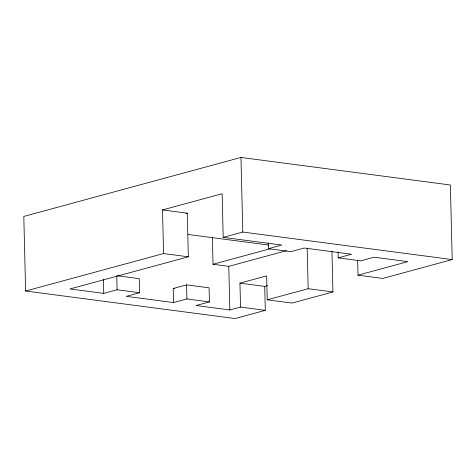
<?xml version="1.0" encoding="UTF-8"?>
<svg xmlns="http://www.w3.org/2000/svg" width="476" height="476" viewBox="0 0 476 476"><rect width="100%" height="100%" fill="white"/><g stroke="black" fill="none" stroke-linecap="round" stroke-linejoin="round"><path stroke-width="0.71" d="M357.649 260.384L358.012 275.17L382.781 278.43L452.2 259.581L450.379 184.991L240.957 157.455L23.8 216.419L25.621 291.009L235.043 318.545L265.299 310.328L264.715 286.403L267.524 285.642M25.621 291.009L163.571 253.553L162.506 209.928L222.137 193.732L223.202 237.363L281.75 245.057L268.399 248.686L268.256 242.76M185.842 213.569L187.276 213.183L188.341 256.808L69.972 288.95L103.75 293.389L117.102 289.765L139.617 292.728L139.272 278.656L117.483 275.788M223.202 237.363L242.784 232.044L452.2 259.581M212.355 236.994L213.022 264.269L270.291 248.722M213.022 264.269L228.783 266.346L286.457 250.685M139.617 292.728L126.265 296.352L173.556 302.569L186.907 298.946L209.422 301.903L209.077 287.831L186.562 284.868L173.21 288.498L173.556 302.569M209.422 301.903L196.076 305.532L229.849 309.971L240.529 307.074L239.946 283.149L266.643 275.896L267.232 299.82L292.002 303.075L332.938 291.961L331.945 251.322M338.061 251.935L338.204 257.861L351.556 254.238L304.265 248.02L290.919 251.643L268.399 248.686M267.232 299.82L308.168 288.706L332.938 291.961M358.012 275.17L407.849 261.639L374.071 257.201L360.725 260.824L338.204 257.861M162.506 209.928L187.276 213.183M188.026 234.442L268.625 245.039M163.571 253.553L188.341 256.808M239.946 283.149L264.715 286.403M173.21 288.498L174.662 288.688M240.529 307.074L265.299 310.328M307.175 248.038L308.168 288.706M240.957 157.455L242.784 232.044M228.783 266.346L229.849 309.971M186.562 284.868L186.907 298.946M116.757 275.693L117.102 289.765M103.405 279.317L103.75 293.389"/></g></svg>
